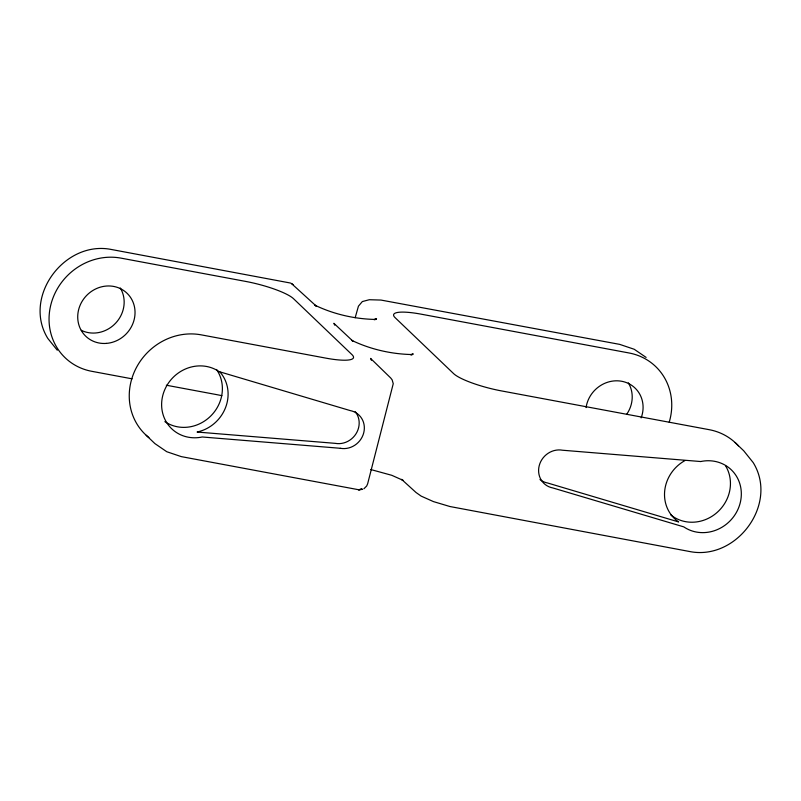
<?xml version="1.0" encoding="UTF-8"?>
<svg xmlns="http://www.w3.org/2000/svg" width="801" height="801" viewBox="0 0 801 801"><rect width="100%" height="100%" fill="white"/><g stroke="black" fill="none" stroke-linecap="round" stroke-linejoin="round"><path stroke-width="1.2" d="M355.163 317.747L358.437 306.172L362.332 301.566L369.301 299.724L380.996 300.065L619.714 344.38L634.212 349.266L646.117 357.416M358.628 489.731L362.102 489.371L358.628 489.731L361.952 489.131L358.628 489.731L181.286 456.62L166.788 451.734L154.883 443.584L146.183 435.263M363.864 488.82L366.668 486.017L367.649 483.774L393.251 383.679L392.13 379.814L390.698 377.982L370.583 358.407L371.414 360.27M374.678 319.569L376.55 318.838L373.927 319.609L375.759 319.449C354.903 319.098 333.687 314.272 314.873 305.171L316.275 306.122L291.304 283.384L293.096 284.625M411.374 354.673L413.256 353.942L410.623 354.713L412.465 354.553C391.609 354.202 370.392 349.376 351.569 340.275L352.981 341.226L333.877 323.304L334.708 325.166M132.085 378.833L91.745 371.304A59.594 55.159 -46.3 0 1 50.944 304.37A59.594 55.159 -46.3 0 1 121.001 258.132L245.707 281.421A39.73 7.79 14.5 0 1 293.536 298.713L351.979 354.633A39.73 7.79 14.5 0 1 325.907 358.137L201.201 334.848A59.594 55.159 -46.3 0 0 135.92 368.5A59.594 55.159 -46.3 0 0 148.916 437.596M166.318 385.221L216.44 394.583A39.73 7.79 14.5 0 1 221.917 395.694M370.703 469.516L391.809 475.313L402.993 480.31L401.591 479.358L415.989 492.465L421.166 496.119L433.441 501.596L449.922 506.522L689.311 551.458C736.279 561.161 778.832 504.139 753.2 462.598L743.708 450.773L735.008 442.452M290.553 283.053L111.689 249.542C64.721 239.839 22.168 296.861 47.8 338.402L57.292 350.227M216.54 369.481A37.247 34.473 -46.3 0 1 210.983 415.769A37.247 34.473 -46.3 0 1 164.866 421.626M120.27 287.97A29.797 27.584 -46.3 0 1 115.845 322.943A29.797 27.584 -46.3 0 1 81.261 330.302M669.225 422.167A59.594 55.159 -46.3 0 0 629.065 352.981L421.226 314.182A39.73 7.79 14.5 0 0 395.143 317.687L453.596 373.596A39.73 7.79 14.5 0 0 501.416 390.898L709.255 429.696A59.594 55.159 -46.3 0 1 738.392 445.857M628.324 382.818A29.797 27.584 -46.3 0 1 626.682 414.317M684.795 460.655A37.247 34.473 -46.3 0 0 678.627 521.942L547.664 483.013A19.865 18.383 -46.3 0 1 539.984 479.539M725.586 465.852A37.247 34.473 -46.3 0 1 717.275 512.3A37.247 34.473 -46.3 0 1 670.747 514.853M586.072 407.589A29.797 27.584 -46.3 0 1 621.746 381.276A29.797 27.584 -46.3 0 1 641.15 417.872M220.035 372.085A37.247 34.473 -46.3 0 1 225.602 407.469A37.247 34.473 -46.3 0 1 197.086 432.039L335.198 443.343A19.865 18.383 -46.3 0 0 356.004 433.812A19.865 18.383 -46.3 0 0 355.193 411.624M700.695 461.536L562.582 450.232A19.865 18.383 -46.3 0 0 539.223 465.641A19.865 18.383 -46.3 0 0 552.83 487.949L683.794 526.878A37.247 34.473 -46.3 0 0 740.144 503.148A37.247 34.473 -46.3 0 0 700.695 461.536M340.365 448.29L202.252 436.986A37.247 34.473 -46.3 0 1 162.803 395.374A37.247 34.473 -46.3 0 1 219.154 371.644L350.117 410.563A19.865 18.383 -46.3 0 1 363.714 432.88A19.865 18.383 -46.3 0 1 340.365 448.29M106.483 343.389A29.797 27.584 -46.3 0 0 131.144 298.373A29.797 27.584 -46.3 0 0 81.502 302.398A29.797 27.584 -46.3 0 0 106.483 343.389"/></g></svg>
